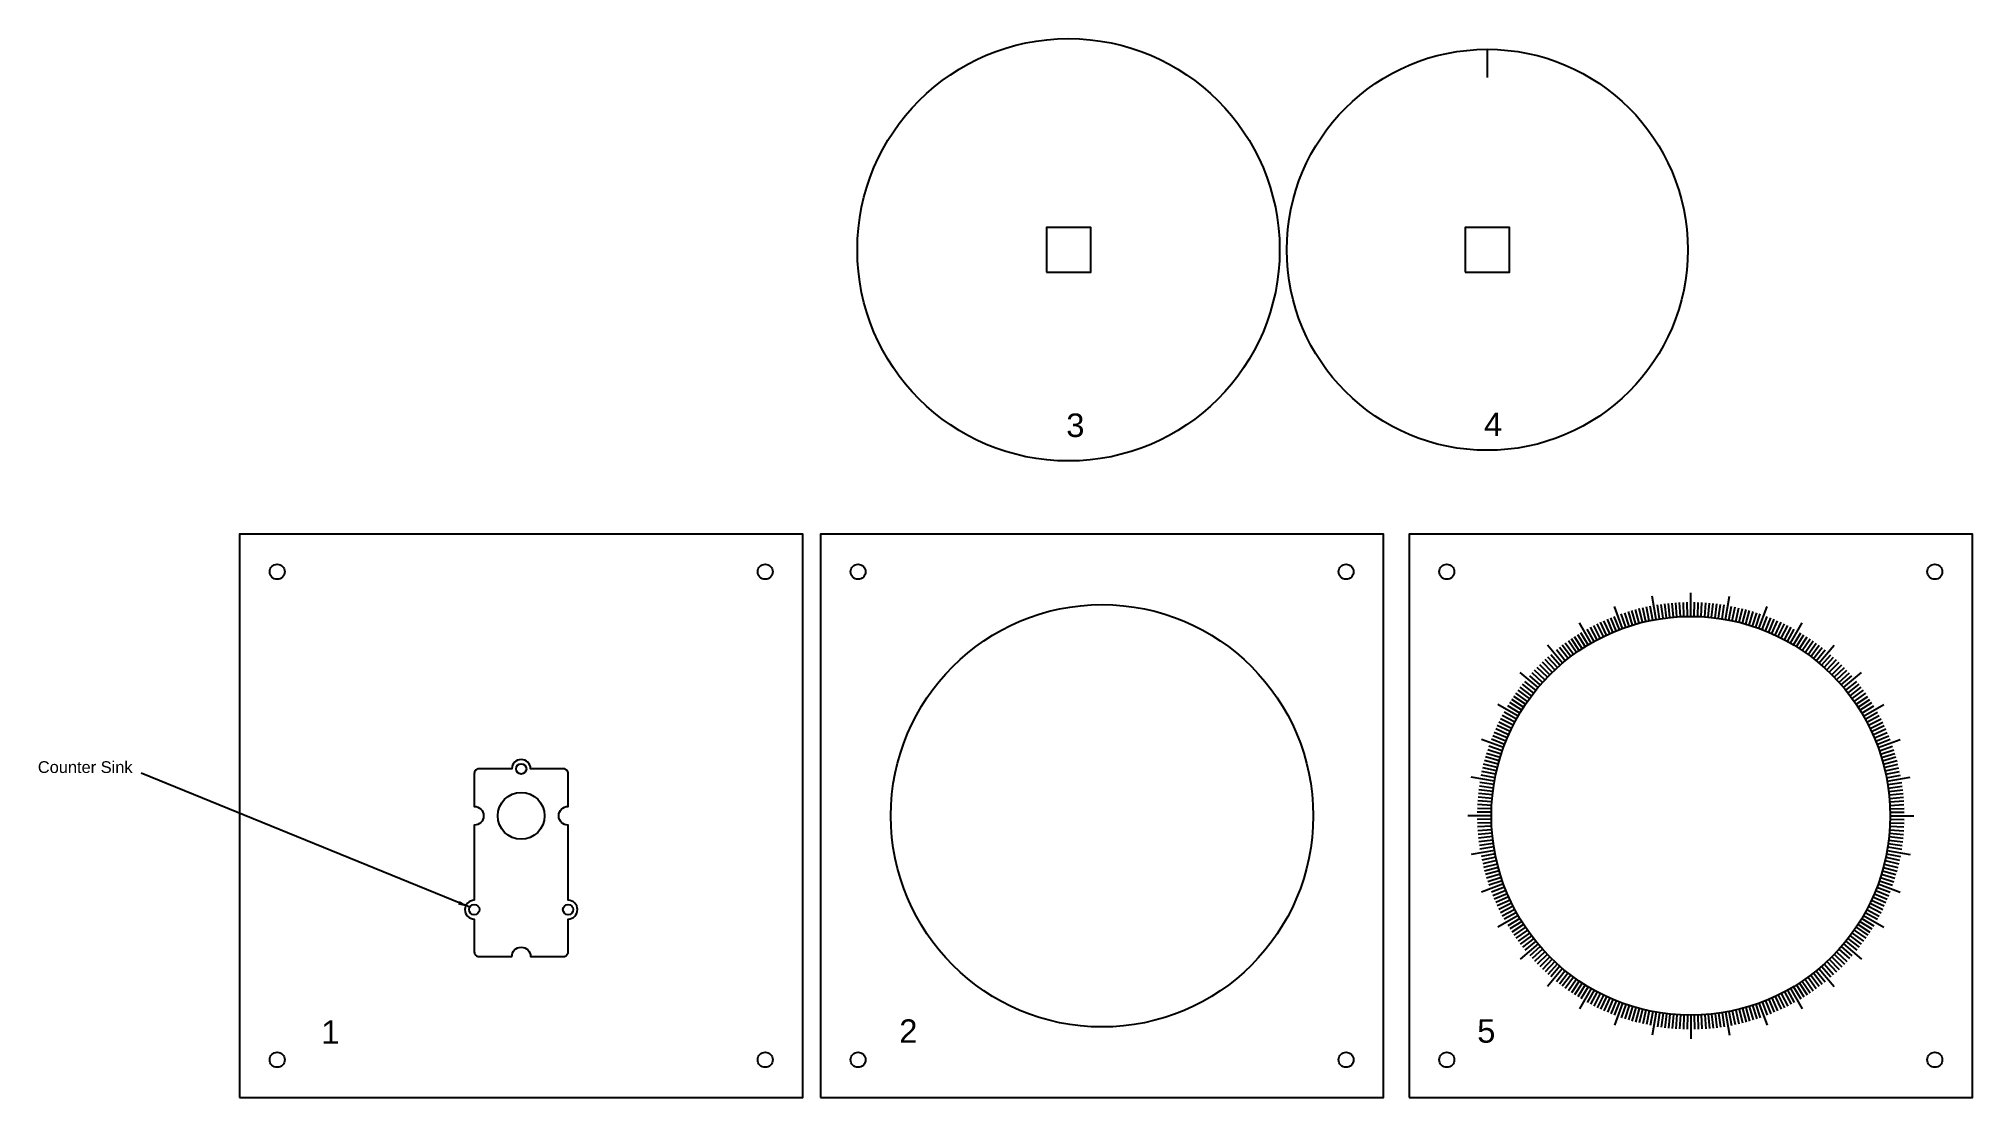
# Model space of a CAD drawing. Header units: millimetres. Extents: x -1381778 to -1381366, y 2579188 to 2579414.
import ezdxf

# ---------------------------------------------------------------- set-up
doc = ezdxf.new("R2010")
doc.units = ezdxf.units.MM
doc.styles.get("Standard").update_dxf_attribs({"font": 'Arial.ttf'})
doc.dimstyles.new('ISO-25', dxfattribs={"dimtxt": 2.5, "dimasz": 2.5, "dimexe": 1.25, "dimexo": 0.625, "dimtad": 1, "dimtxsty": 'Standard', "dimcen": 2.5, "dimadec": 0, "dimazin": 0, "dimtfac": 1, "dimtmove": 0, "dimatfit": 3, "dimfxl": 1, "dimarcsym": 0})

msp = doc.modelspace()

# ---------------------------------------------------------------- linework, layer by layer
at = {"color": 3}
for p, q in [((-1381469.06, 2579411.35), (-1381469.06, 2579405.35)), ((-1381440.22, 2579287.95), (-1381441.93, 2579292.65)), ((-1381438.11, 2579288.66), (-1381438.99, 2579291.53)), ((-1381437.4, 2579288.87), (-1381438.22, 2579291.75)), ((-1381436.68, 2579289.07), (-1381437.46, 2579291.96)), ((-1381435.96, 2579289.25), (-1381436.69, 2579292.16)), ((-1381435.24, 2579289.42), (-1381435.92, 2579292.35)), ((-1381434.52, 2579289.59), (-1381435.14, 2579292.52)), ((-1381433.79, 2579289.73), (-1381434.36, 2579292.68)), ((-1381433.06, 2579289.87), (-1381433.93, 2579294.79)), ((-1381432.33, 2579289.99), (-1381432.8, 2579292.95)), ((-1381431.6, 2579290.1), (-1381432.02, 2579293.07)), ((-1381430.86, 2579290.2), (-1381431.23, 2579293.18)), ((-1381430.13, 2579290.28), (-1381430.44, 2579293.26)), ((-1381429.39, 2579290.35), (-1381429.65, 2579293.34)), ((-1381428.65, 2579290.41), (-1381428.86, 2579293.4)), ((-1381427.91, 2579290.46), (-1381428.06, 2579293.45)), ((-1381427.17, 2579290.49), (-1381427.27, 2579293.49)), ((-1381426.42, 2579290.51), (-1381426.48, 2579293.51)), ((-1381425.68, 2579290.51), (-1381425.68, 2579295.51)), ((-1381424.94, 2579290.51), (-1381424.89, 2579293.51)), ((-1381424.2, 2579290.49), (-1381424.09, 2579293.49)), ((-1381423.46, 2579290.46), (-1381423.3, 2579293.45)), ((-1381422.72, 2579290.41), (-1381422.51, 2579293.4)), ((-1381421.98, 2579290.35), (-1381421.72, 2579293.34)), ((-1381421.24, 2579290.28), (-1381420.93, 2579293.26)), ((-1381420.5, 2579290.2), (-1381420.14, 2579293.18)), ((-1381419.77, 2579290.1), (-1381419.35, 2579293.07)), ((-1381419.03, 2579289.99), (-1381418.56, 2579292.95)), ((-1381418.3, 2579289.87), (-1381417.43, 2579294.79)), ((-1381417.57, 2579289.73), (-1381417, 2579292.68)), ((-1381416.85, 2579289.59), (-1381416.22, 2579292.52)), ((-1381416.12, 2579289.42), (-1381415.45, 2579292.35)), ((-1381415.4, 2579289.25), (-1381414.68, 2579292.16)), ((-1381414.68, 2579289.07), (-1381413.91, 2579291.96)), ((-1381413.97, 2579288.87), (-1381413.14, 2579291.75)), ((-1381413.26, 2579288.66), (-1381412.38, 2579291.53)), ((-1381411.15, 2579287.95), (-1381409.44, 2579292.65)), ((-1381446.93, 2579284.82), (-1381449.43, 2579289.15)), ((-1381446.29, 2579285.19), (-1381447.74, 2579287.81)), ((-1381445.64, 2579285.54), (-1381447.04, 2579288.19)), ((-1381444.98, 2579285.88), (-1381446.34, 2579288.55)), ((-1381444.31, 2579286.21), (-1381445.63, 2579288.91)), ((-1381443.64, 2579286.53), (-1381444.91, 2579289.25)), ((-1381442.97, 2579286.84), (-1381444.19, 2579289.58)), ((-1381442.29, 2579287.14), (-1381443.46, 2579289.9)), ((-1381441.6, 2579287.42), (-1381442.73, 2579290.2)), ((-1381440.91, 2579287.69), (-1381441.99, 2579290.49)), ((-1381439.52, 2579288.2), (-1381440.5, 2579291.04)), ((-1381438.82, 2579288.43), (-1381439.74, 2579291.29)), ((-1381412.55, 2579288.43), (-1381411.62, 2579291.29)), ((-1381411.85, 2579288.2), (-1381410.87, 2579291.04)), ((-1381410.45, 2579287.69), (-1381409.38, 2579290.49)), ((-1381409.76, 2579287.42), (-1381408.64, 2579290.2)), ((-1381409.08, 2579287.14), (-1381407.9, 2579289.9)), ((-1381408.4, 2579286.84), (-1381407.18, 2579289.58)), ((-1381407.72, 2579286.53), (-1381406.45, 2579289.25)), ((-1381407.05, 2579286.21), (-1381405.74, 2579288.91)), ((-1381406.39, 2579285.88), (-1381405.03, 2579288.55)), ((-1381405.73, 2579285.54), (-1381404.32, 2579288.19)), ((-1381405.08, 2579285.19), (-1381403.62, 2579287.81)), ((-1381404.43, 2579284.82), (-1381401.93, 2579289.15)), ((-1381453, 2579280.57), (-1381456.22, 2579284.4)), ((-1381452.43, 2579281.04), (-1381454.32, 2579283.37)), ((-1381451.85, 2579281.5), (-1381453.7, 2579283.87)), ((-1381451.26, 2579281.96), (-1381453.07, 2579284.35)), ((-1381450.66, 2579282.4), (-1381452.43, 2579284.82)), ((-1381450.06, 2579282.83), (-1381451.78, 2579285.29)), ((-1381449.45, 2579283.25), (-1381451.13, 2579285.74)), ((-1381448.83, 2579283.66), (-1381450.46, 2579286.17)), ((-1381448.2, 2579284.06), (-1381449.79, 2579286.6)), ((-1381447.57, 2579284.44), (-1381449.12, 2579287.02)), ((-1381403.79, 2579284.44), (-1381402.25, 2579287.02)), ((-1381403.16, 2579284.06), (-1381401.57, 2579286.6)), ((-1381402.54, 2579283.66), (-1381400.9, 2579286.17)), ((-1381401.92, 2579283.25), (-1381400.24, 2579285.74)), ((-1381401.31, 2579282.83), (-1381399.58, 2579285.29)), ((-1381400.7, 2579282.4), (-1381398.94, 2579284.82)), ((-1381400.11, 2579281.96), (-1381398.3, 2579284.35)), ((-1381399.52, 2579281.5), (-1381397.67, 2579283.87)), ((-1381398.94, 2579281.04), (-1381397.05, 2579283.37)), ((-1381398.36, 2579280.57), (-1381395.15, 2579284.4)), ((-1381456.25, 2579277.54), (-1381458.41, 2579279.62)), ((-1381455.73, 2579278.07), (-1381457.86, 2579280.19)), ((-1381455.21, 2579278.59), (-1381457.29, 2579280.74)), ((-1381454.67, 2579279.1), (-1381456.71, 2579281.29)), ((-1381454.12, 2579279.6), (-1381456.13, 2579281.83)), ((-1381453.57, 2579280.09), (-1381455.53, 2579282.35)), ((-1381397.8, 2579280.09), (-1381395.83, 2579282.35)), ((-1381397.24, 2579279.6), (-1381395.24, 2579281.83)), ((-1381396.7, 2579279.1), (-1381394.65, 2579281.29)), ((-1381396.16, 2579278.59), (-1381394.08, 2579280.74)), ((-1381395.63, 2579278.07), (-1381393.51, 2579280.19)), ((-1381395.11, 2579277.54), (-1381392.95, 2579279.62)), ((-1381458.24, 2579275.33), (-1381462.07, 2579278.55)), ((-1381459.62, 2579273.59), (-1381462.02, 2579275.4)), ((-1381459.17, 2579274.18), (-1381461.54, 2579276.03)), ((-1381458.71, 2579274.76), (-1381461.04, 2579276.65)), ((-1381457.76, 2579275.9), (-1381460.02, 2579277.86)), ((-1381457.27, 2579276.45), (-1381459.5, 2579278.46)), ((-1381456.77, 2579277), (-1381458.96, 2579279.05)), ((-1381394.6, 2579277), (-1381392.41, 2579279.05)), ((-1381394.1, 2579276.45), (-1381391.87, 2579278.46)), ((-1381393.61, 2579275.9), (-1381391.34, 2579277.86)), ((-1381393.13, 2579275.33), (-1381389.3, 2579278.55)), ((-1381392.65, 2579274.76), (-1381390.32, 2579276.65)), ((-1381392.19, 2579274.18), (-1381389.83, 2579276.03)), ((-1381391.74, 2579273.59), (-1381389.34, 2579275.4)), ((-1381462.49, 2579269.26), (-1381466.82, 2579271.76)), ((-1381462.11, 2579269.9), (-1381464.68, 2579271.45)), ((-1381461.72, 2579270.54), (-1381464.27, 2579272.13)), ((-1381461.33, 2579271.16), (-1381463.84, 2579272.8)), ((-1381460.92, 2579271.78), (-1381463.4, 2579273.46)), ((-1381460.5, 2579272.39), (-1381462.95, 2579274.11)), ((-1381460.07, 2579273), (-1381462.49, 2579274.76)), ((-1381391.3, 2579273), (-1381388.87, 2579274.76)), ((-1381390.87, 2579272.39), (-1381388.41, 2579274.11)), ((-1381390.45, 2579271.78), (-1381387.96, 2579273.46)), ((-1381390.04, 2579271.16), (-1381387.52, 2579272.8)), ((-1381389.64, 2579270.54), (-1381387.1, 2579272.13)), ((-1381389.25, 2579269.9), (-1381386.68, 2579271.45)), ((-1381388.88, 2579269.26), (-1381384.55, 2579271.76)), ((-1381464.2, 2579265.98), (-1381466.92, 2579267.24)), ((-1381463.88, 2579266.64), (-1381466.58, 2579267.96)), ((-1381463.55, 2579267.31), (-1381466.22, 2579268.67)), ((-1381463.21, 2579267.97), (-1381465.86, 2579269.38)), ((-1381462.85, 2579268.62), (-1381465.48, 2579270.07)), ((-1381388.51, 2579268.62), (-1381385.89, 2579270.07)), ((-1381388.16, 2579267.97), (-1381385.51, 2579269.38)), ((-1381387.81, 2579267.31), (-1381385.14, 2579268.67)), ((-1381387.48, 2579266.64), (-1381384.79, 2579267.96)), ((-1381387.16, 2579265.98), (-1381384.45, 2579267.24)), ((-1381465.62, 2579262.55), (-1381470.32, 2579264.26)), ((-1381465.87, 2579261.85), (-1381468.7, 2579262.83)), ((-1381465.36, 2579263.24), (-1381468.16, 2579264.32)), ((-1381465.09, 2579263.93), (-1381467.87, 2579265.06)), ((-1381464.8, 2579264.62), (-1381467.57, 2579265.79)), ((-1381464.51, 2579265.3), (-1381467.25, 2579266.52)), ((-1381386.86, 2579265.3), (-1381384.12, 2579266.52)), ((-1381386.56, 2579264.62), (-1381383.8, 2579265.79)), ((-1381386.28, 2579263.93), (-1381383.5, 2579265.06)), ((-1381386.01, 2579263.24), (-1381383.2, 2579264.32)), ((-1381385.75, 2579262.55), (-1381381.05, 2579264.26)), ((-1381385.5, 2579261.85), (-1381382.66, 2579262.83)), ((-1381466.92, 2579258.3), (-1381469.83, 2579259.02)), ((-1381466.73, 2579259.01), (-1381469.63, 2579259.79)), ((-1381466.54, 2579259.73), (-1381469.42, 2579260.56)), ((-1381466.33, 2579260.44), (-1381469.19, 2579261.32)), ((-1381466.1, 2579261.15), (-1381468.96, 2579262.07)), ((-1381385.26, 2579261.15), (-1381382.41, 2579262.07)), ((-1381385.04, 2579260.44), (-1381382.17, 2579261.32)), ((-1381384.83, 2579259.73), (-1381381.95, 2579260.56)), ((-1381384.63, 2579259.01), (-1381381.73, 2579259.79)), ((-1381384.45, 2579258.3), (-1381381.53, 2579259.02)), ((-1381467.54, 2579255.39), (-1381472.46, 2579256.26)), ((-1381467.66, 2579254.66), (-1381470.62, 2579255.13)), ((-1381467.4, 2579256.12), (-1381470.35, 2579256.7)), ((-1381467.25, 2579256.85), (-1381470.19, 2579257.47)), ((-1381467.09, 2579257.57), (-1381470.02, 2579258.25)), ((-1381384.27, 2579257.57), (-1381381.35, 2579258.25)), ((-1381384.11, 2579256.85), (-1381381.18, 2579257.47)), ((-1381383.96, 2579256.12), (-1381381.02, 2579256.7)), ((-1381383.83, 2579255.39), (-1381378.9, 2579256.26)), ((-1381383.71, 2579254.66), (-1381380.74, 2579255.13)), ((-1381468.12, 2579250.24), (-1381471.12, 2579250.4)), ((-1381468.08, 2579250.98), (-1381471.07, 2579251.19)), ((-1381468.02, 2579251.72), (-1381471.01, 2579251.98)), ((-1381467.95, 2579252.46), (-1381470.93, 2579252.77)), ((-1381467.87, 2579253.19), (-1381470.84, 2579253.56)), ((-1381467.77, 2579253.93), (-1381470.74, 2579254.35)), ((-1381383.6, 2579253.93), (-1381380.63, 2579254.35)), ((-1381383.5, 2579253.19), (-1381380.52, 2579253.56)), ((-1381383.42, 2579252.46), (-1381380.43, 2579252.77)), ((-1381383.34, 2579251.72), (-1381380.36, 2579251.98)), ((-1381383.29, 2579250.98), (-1381380.29, 2579251.19)), ((-1381383.24, 2579250.24), (-1381380.25, 2579250.4)), ((-1381468.18, 2579248.01), (-1381473.18, 2579248.01)), ((-1381468.18, 2579248.76), (-1381471.18, 2579248.81)), ((-1381468.18, 2579247.27), (-1381471.18, 2579247.22)), ((-1381468.16, 2579249.5), (-1381471.15, 2579249.6)), ((-1381468.16, 2579246.53), (-1381471.15, 2579246.43)), ((-1381383.21, 2579249.5), (-1381380.21, 2579249.6)), ((-1381383.21, 2579246.53), (-1381380.21, 2579246.43)), ((-1381383.19, 2579248.76), (-1381380.19, 2579248.81)), ((-1381383.19, 2579247.27), (-1381380.19, 2579247.22)), ((-1381383.18, 2579248.01), (-1381378.18, 2579248.01)), ((-1381468.12, 2579245.79), (-1381471.12, 2579245.63)), ((-1381468.08, 2579245.05), (-1381471.07, 2579244.84)), ((-1381468.02, 2579244.31), (-1381471.01, 2579244.05)), ((-1381467.95, 2579243.57), (-1381470.93, 2579243.26)), ((-1381467.87, 2579242.83), (-1381470.84, 2579242.47)), ((-1381467.77, 2579242.1), (-1381470.74, 2579241.68)), ((-1381383.6, 2579242.1), (-1381380.63, 2579241.68)), ((-1381383.5, 2579242.83), (-1381380.52, 2579242.47)), ((-1381383.42, 2579243.57), (-1381380.43, 2579243.26)), ((-1381383.34, 2579244.31), (-1381380.36, 2579244.05)), ((-1381383.29, 2579245.05), (-1381380.29, 2579244.84)), ((-1381383.24, 2579245.79), (-1381380.25, 2579245.63)), ((-1381467.54, 2579240.63), (-1381472.46, 2579239.77)), ((-1381467.66, 2579241.37), (-1381470.62, 2579240.9)), ((-1381467.4, 2579239.9), (-1381470.35, 2579239.33)), ((-1381467.25, 2579239.18), (-1381470.19, 2579238.55)), ((-1381467.09, 2579238.45), (-1381470.02, 2579237.78)), ((-1381384.27, 2579238.45), (-1381381.35, 2579237.78)), ((-1381384.11, 2579239.18), (-1381381.18, 2579238.55)), ((-1381383.96, 2579239.9), (-1381381.02, 2579239.33)), ((-1381383.83, 2579240.63), (-1381378.9, 2579239.77)), ((-1381383.71, 2579241.37), (-1381380.74, 2579240.9)), ((-1381466.92, 2579237.73), (-1381469.83, 2579237.01)), ((-1381466.73, 2579237.01), (-1381469.63, 2579236.24)), ((-1381466.54, 2579236.3), (-1381469.42, 2579235.47)), ((-1381466.33, 2579235.59), (-1381469.19, 2579234.71)), ((-1381466.1, 2579234.88), (-1381468.96, 2579233.95)), ((-1381465.87, 2579234.18), (-1381468.7, 2579233.2)), ((-1381385.5, 2579234.18), (-1381382.66, 2579233.2)), ((-1381385.26, 2579234.88), (-1381382.41, 2579233.95)), ((-1381385.04, 2579235.59), (-1381382.17, 2579234.71)), ((-1381384.83, 2579236.3), (-1381381.95, 2579235.47)), ((-1381384.63, 2579237.01), (-1381381.73, 2579236.24)), ((-1381384.45, 2579237.73), (-1381381.53, 2579237.01)), ((-1381465.62, 2579233.48), (-1381470.32, 2579231.77)), ((-1381465.36, 2579232.78), (-1381468.16, 2579231.71)), ((-1381465.09, 2579232.09), (-1381467.87, 2579230.97)), ((-1381464.8, 2579231.41), (-1381467.57, 2579230.24)), ((-1381464.51, 2579230.73), (-1381467.25, 2579229.51)), ((-1381464.2, 2579230.05), (-1381466.92, 2579228.79)), ((-1381387.16, 2579230.05), (-1381384.45, 2579228.79)), ((-1381386.86, 2579230.73), (-1381384.12, 2579229.51)), ((-1381386.56, 2579231.41), (-1381383.8, 2579230.24)), ((-1381386.28, 2579232.09), (-1381383.5, 2579230.97)), ((-1381386.01, 2579232.78), (-1381383.2, 2579231.71)), ((-1381385.75, 2579233.48), (-1381381.05, 2579231.77)), ((-1381462.49, 2579226.76), (-1381466.82, 2579224.26)), ((-1381463.88, 2579229.38), (-1381466.58, 2579228.07)), ((-1381463.55, 2579228.72), (-1381466.22, 2579227.36)), ((-1381463.21, 2579228.06), (-1381465.86, 2579226.65)), ((-1381462.85, 2579227.41), (-1381465.48, 2579225.96)), ((-1381462.11, 2579226.13), (-1381464.68, 2579224.58)), ((-1381389.25, 2579226.13), (-1381386.68, 2579224.58)), ((-1381388.88, 2579226.76), (-1381384.55, 2579224.26)), ((-1381388.51, 2579227.41), (-1381385.89, 2579225.96)), ((-1381388.16, 2579228.06), (-1381385.51, 2579226.65)), ((-1381387.81, 2579228.72), (-1381385.14, 2579227.36)), ((-1381387.48, 2579229.38), (-1381384.79, 2579228.07)), ((-1381461.72, 2579225.49), (-1381464.27, 2579223.9)), ((-1381461.33, 2579224.87), (-1381463.84, 2579223.23)), ((-1381460.92, 2579224.25), (-1381463.4, 2579222.57)), ((-1381460.5, 2579223.64), (-1381462.95, 2579221.92)), ((-1381460.07, 2579223.03), (-1381462.49, 2579221.27)), ((-1381459.62, 2579222.44), (-1381462.02, 2579220.63)), ((-1381459.17, 2579221.85), (-1381461.54, 2579220)), ((-1381392.19, 2579221.85), (-1381389.83, 2579220)), ((-1381391.74, 2579222.44), (-1381389.34, 2579220.63)), ((-1381391.3, 2579223.03), (-1381388.87, 2579221.27)), ((-1381390.87, 2579223.64), (-1381388.41, 2579221.92)), ((-1381390.45, 2579224.25), (-1381387.96, 2579222.57)), ((-1381390.04, 2579224.87), (-1381387.52, 2579223.23)), ((-1381389.64, 2579225.49), (-1381387.1, 2579223.9)), ((-1381458.24, 2579220.7), (-1381462.07, 2579217.48)), ((-1381458.71, 2579221.27), (-1381461.04, 2579219.38)), ((-1381457.76, 2579220.13), (-1381460.02, 2579218.16)), ((-1381457.27, 2579219.58), (-1381459.5, 2579217.57)), ((-1381456.77, 2579219.03), (-1381458.96, 2579216.98)), ((-1381456.25, 2579218.49), (-1381458.41, 2579216.41)), ((-1381455.73, 2579217.96), (-1381457.86, 2579215.84)), ((-1381455.21, 2579217.44), (-1381457.29, 2579215.28)), ((-1381396.16, 2579217.44), (-1381394.08, 2579215.28)), ((-1381395.63, 2579217.96), (-1381393.51, 2579215.84)), ((-1381395.11, 2579218.49), (-1381392.95, 2579216.41)), ((-1381394.6, 2579219.03), (-1381392.41, 2579216.98)), ((-1381394.1, 2579219.58), (-1381391.87, 2579217.57)), ((-1381393.61, 2579220.13), (-1381391.34, 2579218.16)), ((-1381393.13, 2579220.7), (-1381389.3, 2579217.48)), ((-1381392.65, 2579221.27), (-1381390.32, 2579219.38)), ((-1381454.67, 2579216.93), (-1381456.71, 2579214.74)), ((-1381453, 2579215.46), (-1381456.22, 2579211.63)), ((-1381454.12, 2579216.43), (-1381456.13, 2579214.2)), ((-1381453.57, 2579215.94), (-1381455.53, 2579213.67)), ((-1381452.43, 2579214.99), (-1381454.32, 2579212.65)), ((-1381451.85, 2579214.52), (-1381453.7, 2579212.16)), ((-1381451.26, 2579214.07), (-1381453.07, 2579211.68)), ((-1381450.66, 2579213.63), (-1381452.43, 2579211.2)), ((-1381400.7, 2579213.63), (-1381398.94, 2579211.2)), ((-1381400.11, 2579214.07), (-1381398.3, 2579211.68)), ((-1381399.52, 2579214.52), (-1381397.67, 2579212.16)), ((-1381398.94, 2579214.99), (-1381397.05, 2579212.65)), ((-1381398.36, 2579215.46), (-1381395.15, 2579211.63)), ((-1381397.8, 2579215.94), (-1381395.83, 2579213.67)), ((-1381397.24, 2579216.43), (-1381395.24, 2579214.2)), ((-1381396.7, 2579216.93), (-1381394.65, 2579214.74)), ((-1381450.06, 2579213.2), (-1381451.78, 2579210.74)), ((-1381449.45, 2579212.78), (-1381451.13, 2579210.29)), ((-1381448.83, 2579212.37), (-1381450.46, 2579209.85)), ((-1381448.2, 2579211.97), (-1381449.79, 2579209.43)), ((-1381446.93, 2579211.21), (-1381449.43, 2579206.88)), ((-1381447.57, 2579211.58), (-1381449.12, 2579209.01)), ((-1381446.29, 2579210.84), (-1381447.74, 2579208.22)), ((-1381445.64, 2579210.49), (-1381447.04, 2579207.84)), ((-1381444.98, 2579210.15), (-1381446.34, 2579207.47)), ((-1381444.31, 2579209.82), (-1381445.63, 2579207.12)), ((-1381443.64, 2579209.5), (-1381444.91, 2579206.78)), ((-1381442.97, 2579209.19), (-1381444.19, 2579206.45)), ((-1381408.4, 2579209.19), (-1381407.18, 2579206.45)), ((-1381407.72, 2579209.5), (-1381406.45, 2579206.78)), ((-1381407.05, 2579209.82), (-1381405.74, 2579207.12)), ((-1381406.39, 2579210.15), (-1381405.03, 2579207.47)), ((-1381405.73, 2579210.49), (-1381404.32, 2579207.84)), ((-1381405.08, 2579210.84), (-1381403.62, 2579208.22)), ((-1381404.43, 2579211.21), (-1381401.93, 2579206.88)), ((-1381403.79, 2579211.58), (-1381402.25, 2579209.01)), ((-1381403.16, 2579211.97), (-1381401.57, 2579209.43)), ((-1381402.54, 2579212.37), (-1381400.9, 2579209.85)), ((-1381401.92, 2579212.78), (-1381400.24, 2579210.29)), ((-1381401.31, 2579213.2), (-1381399.58, 2579210.74)), ((-1381442.29, 2579208.89), (-1381443.46, 2579206.13)), ((-1381441.6, 2579208.61), (-1381442.73, 2579205.83)), ((-1381440.91, 2579208.34), (-1381441.99, 2579205.54)), ((-1381440.22, 2579208.08), (-1381441.93, 2579203.38)), ((-1381439.52, 2579207.83), (-1381440.5, 2579204.99)), ((-1381438.82, 2579207.59), (-1381439.74, 2579204.74)), ((-1381438.11, 2579207.37), (-1381438.99, 2579204.5)), ((-1381437.4, 2579207.16), (-1381438.22, 2579204.28)), ((-1381436.68, 2579206.96), (-1381437.46, 2579204.06)), ((-1381435.96, 2579206.78), (-1381436.69, 2579203.87)), ((-1381435.24, 2579206.6), (-1381435.92, 2579203.68)), ((-1381434.52, 2579206.44), (-1381435.14, 2579203.51)), ((-1381433.79, 2579206.3), (-1381434.36, 2579203.35)), ((-1381433.06, 2579206.16), (-1381433.93, 2579201.24)), ((-1381432.33, 2579206.04), (-1381432.8, 2579203.07)), ((-1381431.6, 2579205.93), (-1381432.02, 2579202.96)), ((-1381430.86, 2579205.83), (-1381431.23, 2579202.85)), ((-1381430.13, 2579205.75), (-1381430.44, 2579202.76)), ((-1381429.39, 2579205.68), (-1381429.65, 2579202.69)), ((-1381428.65, 2579205.62), (-1381428.86, 2579202.63)), ((-1381427.91, 2579205.57), (-1381428.06, 2579202.58)), ((-1381427.17, 2579205.54), (-1381427.27, 2579202.54)), ((-1381426.42, 2579205.52), (-1381426.48, 2579202.52)), ((-1381425.68, 2579205.51), (-1381425.68, 2579200.51)), ((-1381424.94, 2579205.52), (-1381424.89, 2579202.52)), ((-1381424.2, 2579205.54), (-1381424.09, 2579202.54)), ((-1381423.46, 2579205.57), (-1381423.3, 2579202.58)), ((-1381422.72, 2579205.62), (-1381422.51, 2579202.63)), ((-1381421.98, 2579205.68), (-1381421.72, 2579202.69)), ((-1381421.24, 2579205.75), (-1381420.93, 2579202.76)), ((-1381420.5, 2579205.83), (-1381420.14, 2579202.85)), ((-1381419.77, 2579205.93), (-1381419.35, 2579202.96)), ((-1381419.03, 2579206.04), (-1381418.56, 2579203.07)), ((-1381418.3, 2579206.16), (-1381417.43, 2579201.24)), ((-1381417.57, 2579206.3), (-1381417, 2579203.35)), ((-1381416.85, 2579206.44), (-1381416.22, 2579203.51)), ((-1381416.12, 2579206.6), (-1381415.45, 2579203.68)), ((-1381415.4, 2579206.78), (-1381414.68, 2579203.87)), ((-1381414.68, 2579206.96), (-1381413.91, 2579204.06)), ((-1381413.97, 2579207.16), (-1381413.14, 2579204.28)), ((-1381413.26, 2579207.37), (-1381412.38, 2579204.5)), ((-1381412.55, 2579207.59), (-1381411.62, 2579204.74)), ((-1381411.85, 2579207.83), (-1381410.87, 2579204.99)), ((-1381411.15, 2579208.08), (-1381409.44, 2579203.38)), ((-1381410.45, 2579208.34), (-1381409.38, 2579205.54)), ((-1381409.76, 2579208.61), (-1381408.64, 2579205.83)), ((-1381409.08, 2579208.89), (-1381407.9, 2579206.13))]:
    msp.add_line(p, q, dxfattribs=at)
for points in [[(-1381563.03, 2579363.9), (-1381553.58, 2579363.9), (-1381553.58, 2579373.35), (-1381563.03, 2579373.35)], [(-1381473.79, 2579363.9), (-1381464.34, 2579363.9), (-1381464.34, 2579373.35), (-1381473.79, 2579373.35)], [(-1381734.95, 2579188.01), (-1381614.95, 2579188.01), (-1381614.95, 2579308.01), (-1381734.95, 2579308.01)], [(-1381611.16, 2579188.01), (-1381491.16, 2579188.01), (-1381491.16, 2579308.01), (-1381611.16, 2579308.01)], [(-1381485.68, 2579188.01), (-1381365.68, 2579188.01), (-1381365.68, 2579308.01), (-1381485.68, 2579308.01)]]:
    msp.add_lwpolyline(points, close=True)
msp.add_lwpolyline([(-1381684.95, 2579230.01, 1), (-1381684.95, 2579226.01), (-1381684.95, 2579219.01, 0.414214), (-1381683.95, 2579218.01), (-1381676.95, 2579218.01, -1), (-1381672.95, 2579218.01), (-1381665.95, 2579218.01, 0.414214), (-1381664.95, 2579219.01), (-1381664.95, 2579226.01, 1), (-1381664.95, 2579230.01), (-1381664.95, 2579246.01, -1), (-1381664.95, 2579250.01), (-1381664.95, 2579257.01, 0.414214), (-1381665.95, 2579258.01), (-1381672.95, 2579258.01, 1), (-1381676.95, 2579258.01), (-1381683.95, 2579258.01, 0.414214), (-1381684.95, 2579257.01), (-1381684.95, 2579250.01, -1), (-1381684.95, 2579246.01)], format="xyb", close=True, dxfattribs=at)
for centre, radius in [((-1381558.31, 2579368.63), 45), ((-1381469.06, 2579368.63), 42.73), ((-1381726.95, 2579300.01), 1.6), ((-1381622.95, 2579300.01), 1.6), ((-1381603.16, 2579300.01), 1.6), ((-1381499.16, 2579300.01), 1.6), ((-1381477.68, 2579300.01), 1.6), ((-1381373.68, 2579300.01), 1.6), ((-1381551.16, 2579248.01), 45), ((-1381425.68, 2579248.01), 42.5), ((-1381674.95, 2579258.01), 1.1), ((-1381674.95, 2579248.01), 5), ((-1381684.95, 2579228.01), 1.1), ((-1381664.95, 2579228.01), 1.1), ((-1381726.95, 2579196.01), 1.6), ((-1381622.95, 2579196.01), 1.6), ((-1381603.16, 2579196.01), 1.6), ((-1381499.16, 2579196.01), 1.6), ((-1381477.68, 2579196.01), 1.6), ((-1381373.68, 2579196.01), 1.6)]:
    msp.add_circle(centre, radius)

# ---------------------------------------------------------------- texts
at = {"attachment_point": 1}
for s, width, insert, char_height in [('3', 5.7541, (-1381558.79, 2579333.74), 5), ('4', 5.7541, (-1381469.76, 2579333.95), 5), ('{\\fArial Unicode MS|b0|i0|c0|p0;Counter Sink}', 27.9088, (-1381777.96, 2579259.64), 2.5), ('1', 5.7541, (-1381717.55, 2579204.42), 5), ('2', 5.7541, (-1381594.38, 2579204.63), 5), ('5', 5.7541, (-1381471.21, 2579204.66), 5)]:
    msp.add_mtext_dynamic_manual_height_columns(s, width=width, gutter_width=12.5, heights=[0], dxfattribs=dict(at, insert=insert, char_height=char_height))

# ---------------------------------------------------------------- leaders
at = {"color": 1}
msp.add_leader([(-1381685.92, 2579228.53), (-1381755.97, 2579257.11)], dimstyle='ISO-25', override={"dimgap": 0.625, "dimtad": 0}, dxfattribs=at)

doc.saveas('drawing.dxf')
